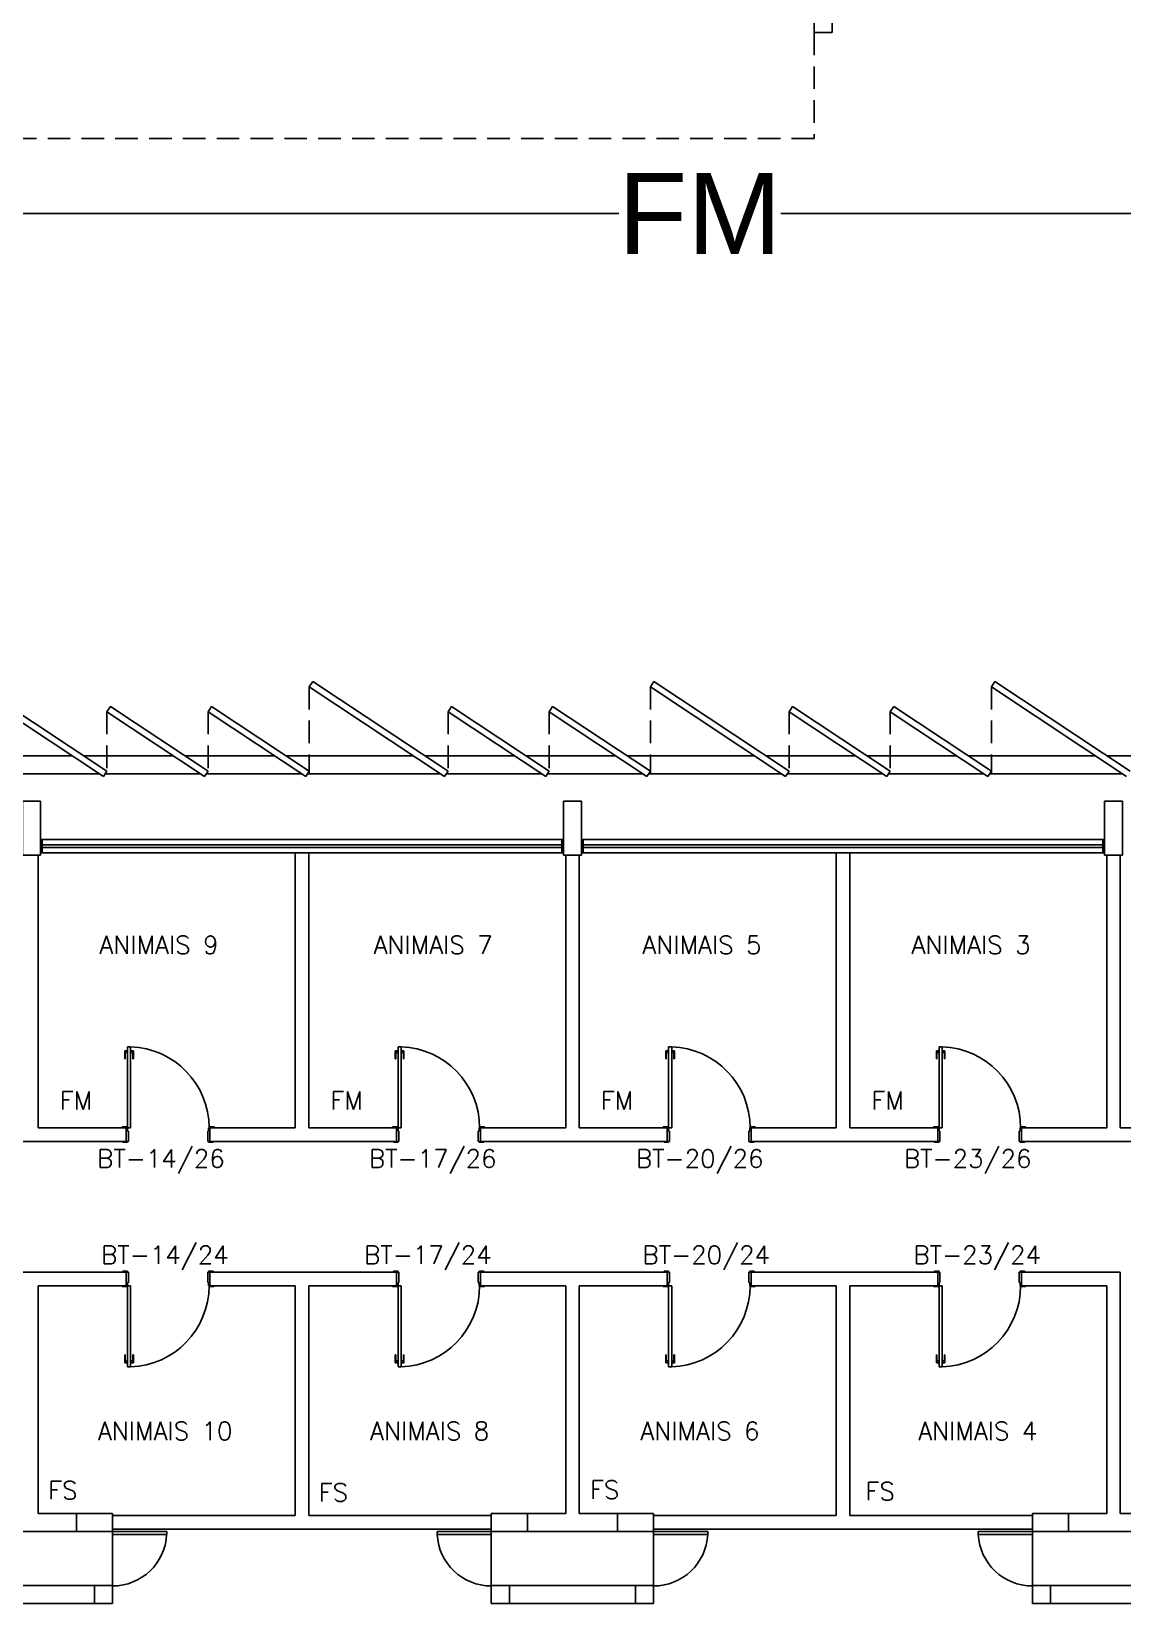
# Model space of a CAD drawing. Header units: millimetres. Extents: x 2069 to 2250, y 1124 to 1284.
# Drawn here: x 2084.43 to 2096.53, y 1207 to 1224.44 of the extents above; entities that cross this region are included whole.
import ezdxf

# ---------------------------------------------------------------- set-up
doc = ezdxf.new("R2010")
doc.units = ezdxf.units.MM
doc.linetypes.add('HIDDEN', pattern=[0.375, 0.25, -0.125])
for name, color, linetype in [('ALV', 2, 'Continuous'), ('ENDEREÇO', 2, 'Continuous'), ('JANELA', 1, 'Continuous'), ('MACANETA', 1, 'Continuous'), ('MARCO', 2, 'Continuous'), ('PAVIMENTO', 1, 'Continuous'), ('PILARES', 3, 'Continuous'), ('PORTA', 2, 'Continuous'), ('PROJ', 1, 'HIDDEN'), ('TEXTO', 2, 'Continuous')]:
    doc.layers.add(name, color=color, linetype=linetype)
doc.styles.get("Standard").update_dxf_attribs({"font": 'arial.ttf'})
doc.styles.add('UNB-100', font='simplex.shx', dxfattribs={"height": 0.2})
doc.dimstyles.get("Standard").update_dxf_attribs({"dimtxt": 0.18, "dimasz": 0.18, "dimexe": 0.18, "dimexo": 0.0625, "dimgap": 0.09, "dimtad": 0, "dimtih": 1, "dimtoh": 1, "dimdec": 4, "dimzin": 0, "dimdsep": 46, "dimtxsty": 'Standard', "dimcen": 0.09, "dimadec": 0, "dimazin": 0, "dimtfac": 1, "dimtdec": 4, "dimtofl": 0, "dimtmove": 0, "dimatfit": 3, "dimfxl": 1, "dimtolj": 1, "dimtzin": 0, "dimarcsym": 0})

# ---------------------------------------------------------------- blocks, each defined once
blk = doc.blocks.new('PL')
for p, q in [((0.25, 0.25), (0.25, 0.45)), ((0.25, 0.45), (0.45, 0.45)), ((0.45, 0.45), (0.45, 0.25)), ((0.45, 0.25), (0.25, 0.25))]:
    blk.add_line(p, q)
blk = doc.blocks.new('PL4')
for p, q in [((0, 0.4), (0.2, 0.4)), ((0, 0), (0, 0.4)), ((0.2, 0.4), (0.2, 0)), ((0.2, 0), (0, 0))]:
    blk.add_line(p, q)
blk = doc.blocks.new('DOOR-90')
at = {"color": 1}
blk.add_arc((-0.02, 0), 0.9, 180, 268.0898, dxfattribs=at)
at = {"layer": 'MACANETA', "color": 1}
for p, q in [((-0.08, -0.855), (-0.08, -0.765)), ((-0.08, -0.765), (-0.075, -0.765)), ((-0.08, -0.855), (-0.053, -0.855)), ((-0.075, -0.855), (-0.075, -0.765)), ((-0.075, -0.835), (-0.053, -0.835)), ((-0.053, -0.828), (-0.05, -0.828)), ((-0.053, -0.863), (-0.053, -0.828)), ((-0.053, -0.863), (-0.05, -0.863)), ((-0.012, -0.828), (-0.015, -0.828)), ((-0.012, -0.863), (-0.015, -0.863)), ((-0.012, -0.863), (-0.012, -0.828)), ((0.01, -0.835), (-0.012, -0.835)), ((0.015, -0.855), (-0.012, -0.855)), ((0.01, -0.855), (0.01, -0.765)), ((0.015, -0.765), (0.01, -0.765)), ((0.015, -0.855), (0.015, -0.765))]:
    blk.add_line(p, q, dxfattribs=at)
at = {"layer": 'PORTA'}
for p, q in [((-0.05, -0.9), (-0.05, 0)), ((-0.015, 0), (-0.05, 0)), ((-0.015, -0.9), (-0.015, 0)), ((-0.05, -0.9), (-0.015, -0.9))]:
    blk.add_line(p, q, dxfattribs=at)
blk = doc.blocks.new('PL6')
for p, q in [((0, -0.1), (0, 0.1)), ((0, 0.1), (0.6, 0.1)), ((0.6, 0.1), (0.6, -0.1)), ((0.6, -0.1), (0, -0.1))]:
    blk.add_line(p, q)
blk = doc.blocks.new('*D66')
at = {"layer": 'ALV', "color": 0, "lineweight": -2, "transparency": 16777216}
for p, q in [((2075.113, 1223.373), (2075.113, 1222.237)), ((2108.578, 1223.373), (2108.578, 1222.237)), ((2075.293, 1222.417), (2090.947, 1222.417)), ((2108.398, 1222.417), (2092.744, 1222.417))]:
    blk.add_line(p, q, dxfattribs=at)
at = {"layer": 'ALV', "color": 0, "transparency": 16777216}
for points in [[(2075.293, 1222.447), (2075.293, 1222.387), (2075.113, 1222.417)], [(2108.398, 1222.447), (2108.398, 1222.387), (2108.578, 1222.417)]]:
    blk.add_solid(points, dxfattribs=at)
at = {"layer": 'DEFPOINTS', "color": 0, "transparency": 16777216}
for p in [(2075.113, 1223.435), (2108.578, 1223.435), (2075.113, 1222.417)]:
    blk.add_point(p, dxfattribs=at)
at = {"layer": 'ALV', "color": 0, "transparency": 16777216, "insert": (2091.846, 1222.417), "char_height": 0.2, "attachment_point": 5}
blk.add_mtext('\\A1;{\\H4.5x;FM}', dxfattribs=at)

msp = doc.modelspace()

# ---------------------------------------------------------------- linework, layer by layer
at = {"layer": 'ALV'}
for p, q in [((2083.73195, 1217.16739), (2085.23175, 1216.17211)), ((2083.77066, 1217.22572), (2085.27046, 1216.23043)), ((2087.51395, 1217.16739), (2087.55266, 1217.22572)), ((2087.51395, 1217.16739), (2089.01375, 1216.17211)), ((2087.55266, 1217.22572), (2089.05246, 1216.23043)), ((2091.29625, 1217.16739), (2091.33495, 1217.22572)), ((2091.29625, 1217.16739), (2092.79605, 1216.17211)), ((2091.33495, 1217.22572), (2092.83476, 1216.23043)), ((2095.07825, 1217.16739), (2095.11695, 1217.22572)), ((2095.07825, 1217.16739), (2096.57805, 1216.17211)), ((2095.11695, 1217.22572), (2096.61676, 1216.23043)), ((2085.27046, 1216.89092), (2085.30916, 1216.94925)), ((2085.30916, 1216.94925), (2086.39235, 1216.23043)), ((2086.39235, 1216.89092), (2086.43106, 1216.94925)), ((2086.43106, 1216.94925), (2087.51425, 1216.23043)), ((2089.05246, 1216.89092), (2089.09116, 1216.94925)), ((2089.09116, 1216.94925), (2090.17435, 1216.23043)), ((2090.17435, 1216.89092), (2090.21306, 1216.94925)), ((2090.21306, 1216.94925), (2091.29625, 1216.23043)), ((2092.83476, 1216.89092), (2092.87346, 1216.94925)), ((2092.87346, 1216.94925), (2093.95665, 1216.23043)), ((2093.95665, 1216.89092), (2093.99536, 1216.94925)), ((2093.99536, 1216.94925), (2095.07855, 1216.23043)), ((2085.27046, 1216.89092), (2086.35365, 1216.17211)), ((2086.39235, 1216.89092), (2087.47554, 1216.17211)), ((2089.05246, 1216.89092), (2090.13565, 1216.17211)), ((2090.17435, 1216.89092), (2091.25754, 1216.17211)), ((2092.83476, 1216.89092), (2093.91795, 1216.17211)), ((2093.95665, 1216.89092), (2095.03984, 1216.17211)), ((2085.23175, 1216.17211), (2085.27046, 1216.23043)), ((2086.35365, 1216.17211), (2086.39235, 1216.23043)), ((2087.47554, 1216.17211), (2087.51425, 1216.23043)), ((2089.01375, 1216.17211), (2089.05246, 1216.23043)), ((2089.01375, 1216.17211), (2089.05246, 1216.23043)), ((2090.13565, 1216.17211), (2090.17435, 1216.23043)), ((2091.25754, 1216.17211), (2091.29625, 1216.23043)), ((2092.79605, 1216.17211), (2092.83476, 1216.23043)), ((2093.91795, 1216.17211), (2093.95665, 1216.23043)), ((2095.03984, 1216.17211), (2095.07855, 1216.23043)), ((2084.53311, 1215.47627), (2084.53311, 1215.32627)), ((2090.33311, 1215.32627), (2090.33311, 1215.47627)), ((2090.53311, 1215.47627), (2090.53311, 1215.32627)), ((2096.33311, 1215.32627), (2096.33311, 1215.47627)), ((2084.50801, 1212.27627), (2084.50801, 1215.30127)), ((2087.35818, 1212.27627), (2087.35818, 1215.32627)), ((2087.50801, 1212.27627), (2087.50801, 1215.32627)), ((2090.35801, 1212.27627), (2090.35801, 1215.30127)), ((2090.50801, 1212.27627), (2090.50801, 1215.30127)), ((2093.35818, 1212.27627), (2093.35818, 1215.32627)), ((2093.50801, 1212.27627), (2093.50801, 1215.32627)), ((2096.35801, 1212.27627), (2096.35801, 1215.30127)), ((2096.35801, 1212.27627), (2096.35801, 1215.30127)), ((2096.50801, 1212.27627), (2096.50801, 1215.30127)), ((2084.50801, 1212.27627), (2085.48301, 1212.27627)), ((2085.48301, 1212.27627), (2085.48301, 1212.12627)), ((2086.41301, 1212.27627), (2087.35801, 1212.27627)), ((2086.41301, 1212.27627), (2086.41301, 1212.12627)), ((2087.50801, 1212.27627), (2088.48301, 1212.27627)), ((2088.48301, 1212.27627), (2088.48301, 1212.12627)), ((2089.41301, 1212.27627), (2090.35801, 1212.27627)), ((2089.41301, 1212.27627), (2089.41301, 1212.12627)), ((2090.50801, 1212.27627), (2091.48301, 1212.27627)), ((2091.48301, 1212.27627), (2091.48301, 1212.12627)), ((2092.41301, 1212.27627), (2093.35801, 1212.27627)), ((2092.41301, 1212.27627), (2092.41301, 1212.12627)), ((2093.50801, 1212.27627), (2094.48301, 1212.27627)), ((2094.48301, 1212.27627), (2094.48301, 1212.12627)), ((2095.41301, 1212.27627), (2096.35801, 1212.27627)), ((2095.41301, 1212.27627), (2095.41301, 1212.12627)), ((2096.50801, 1212.27627), (2097.48301, 1212.27627)), ((2083.41301, 1212.12627), (2085.48301, 1212.12627)), ((2086.41301, 1212.12627), (2088.48301, 1212.12627)), ((2089.41301, 1212.12627), (2091.48301, 1212.12627)), ((2092.41301, 1212.12627), (2094.48301, 1212.12627)), ((2095.41301, 1212.12627), (2097.48301, 1212.12627)), ((2083.41301, 1210.67627), (2085.48301, 1210.67627)), ((2085.48301, 1210.52627), (2085.48301, 1210.67627)), ((2086.41301, 1210.67627), (2088.48301, 1210.67627)), ((2086.41301, 1210.52627), (2086.41301, 1210.67627)), ((2088.48301, 1210.52627), (2088.48301, 1210.67627)), ((2089.41301, 1210.67627), (2091.48301, 1210.67627)), ((2089.41301, 1210.52627), (2089.41301, 1210.67627)), ((2091.48301, 1210.52627), (2091.48301, 1210.67627)), ((2092.41301, 1210.67627), (2094.48301, 1210.67627)), ((2092.41301, 1210.52627), (2092.41301, 1210.67627)), ((2094.48301, 1210.52627), (2094.48301, 1210.67627)), ((2095.41301, 1210.67627), (2096.50801, 1210.67627)), ((2095.41301, 1210.52627), (2095.41301, 1210.67627)), ((2096.50801, 1208.00127), (2096.50801, 1210.67627)), ((2084.50801, 1210.52627), (2085.48301, 1210.52627)), ((2084.50818, 1208.00127), (2084.50818, 1210.52627)), ((2086.41301, 1210.52627), (2087.35801, 1210.52627)), ((2087.35801, 1207.97627), (2087.35801, 1210.52627)), ((2087.50801, 1210.52627), (2088.48301, 1210.52627)), ((2087.50818, 1207.97627), (2087.50818, 1210.52627)), ((2089.41301, 1210.52627), (2090.35801, 1210.52627)), ((2090.35801, 1208.00127), (2090.35801, 1210.52627)), ((2090.50801, 1210.52627), (2091.48301, 1210.52627)), ((2090.50818, 1208.00127), (2090.50818, 1210.52627)), ((2092.41301, 1210.52627), (2093.35801, 1210.52627)), ((2093.35818, 1207.97627), (2093.35818, 1210.52627)), ((2093.50801, 1210.52627), (2094.48301, 1210.52627)), ((2093.50818, 1207.97627), (2093.50818, 1210.52627)), ((2095.41301, 1210.52627), (2096.35801, 1210.52627)), ((2096.35801, 1208.00127), (2096.35801, 1210.52627)), ((2084.50818, 1208.00127), (2084.93276, 1208.00127)), ((2085.33276, 1207.97627), (2087.35801, 1207.97627)), ((2089.53276, 1207.97627), (2087.50818, 1207.97627)), ((2089.93276, 1208.00127), (2090.35801, 1208.00127)), ((2090.50818, 1208.00127), (2090.93276, 1208.00127)), ((2091.33276, 1207.97627), (2093.35818, 1207.97627)), ((2095.53276, 1207.97627), (2093.50818, 1207.97627)), ((2095.93276, 1208.00127), (2096.35801, 1208.00127)), ((2096.50801, 1208.00127), (2096.93276, 1208.00127)), ((2083.93276, 1207.80127), (2084.93276, 1207.80127)), ((2089.53276, 1207.82627), (2085.33276, 1207.82627)), ((2089.93276, 1207.80127), (2090.93276, 1207.80127)), ((2095.53276, 1207.82627), (2091.33276, 1207.82627)), ((2095.93276, 1207.80127), (2096.93276, 1207.80127)), ((2083.73276, 1207.20127), (2085.13276, 1207.20127)), ((2089.73276, 1207.20127), (2091.13276, 1207.20127)), ((2095.73276, 1207.20127), (2097.13276, 1207.20127)), ((2083.73276, 1207.00127), (2085.13276, 1207.00127)), ((2089.73276, 1207.00127), (2091.13276, 1207.00127)), ((2095.73276, 1207.00127), (2097.13276, 1207.00127))]:
    msp.add_line(p, q, dxfattribs=at)
at = {"layer": 'JANELA', "color": 3}
for p, q in [((2084.55311, 1215.47627), (2084.53311, 1215.47627)), ((2084.55311, 1215.32627), (2084.55311, 1215.47627)), ((2090.31311, 1215.32627), (2090.31311, 1215.47627)), ((2090.31311, 1215.47627), (2090.33311, 1215.47627)), ((2090.55311, 1215.47627), (2090.53311, 1215.47627)), ((2090.55311, 1215.32627), (2090.55311, 1215.47627)), ((2096.31311, 1215.32627), (2096.31311, 1215.47627)), ((2096.31311, 1215.47627), (2096.33311, 1215.47627)), ((2084.53311, 1215.32627), (2084.55311, 1215.32627)), ((2090.33311, 1215.32627), (2090.31311, 1215.32627)), ((2090.53311, 1215.32627), (2090.55311, 1215.32627)), ((2096.33311, 1215.32627), (2096.31311, 1215.32627))]:
    msp.add_line(p, q, dxfattribs=at)
at = {"layer": 'JANELA'}
for p, q in [((2090.31311, 1215.47627), (2084.55311, 1215.47627)), ((2090.31311, 1215.41627), (2084.55311, 1215.41627)), ((2090.31311, 1215.38627), (2084.55311, 1215.38627)), ((2096.31311, 1215.47627), (2090.55311, 1215.47627)), ((2096.31311, 1215.41627), (2090.55311, 1215.41627)), ((2096.31311, 1215.38627), (2090.55311, 1215.38627)), ((2090.31311, 1215.32627), (2084.55311, 1215.32627)), ((2096.31311, 1215.32627), (2090.55311, 1215.32627))]:
    msp.add_line(p, q, dxfattribs=at)
at = {"layer": 'MARCO'}
for p, q in [((2085.43801, 1212.28627), (2085.48801, 1212.28627)), ((2085.43801, 1212.27627), (2085.43801, 1212.28627)), ((2085.48301, 1212.27627), (2085.48801, 1212.27627)), ((2085.48801, 1212.28627), (2085.48801, 1212.27627)), ((2085.48801, 1212.27627), (2085.49801, 1212.27627)), ((2085.49801, 1212.27627), (2085.49801, 1212.24127)), ((2085.49801, 1212.24127), (2085.50801, 1212.24127)), ((2085.50801, 1212.24127), (2085.50801, 1212.12627)), ((2086.38801, 1212.24127), (2086.38801, 1212.12627)), ((2086.39801, 1212.24127), (2086.38801, 1212.24127)), ((2086.39801, 1212.27627), (2086.39801, 1212.24127)), ((2086.40801, 1212.27627), (2086.39801, 1212.27627)), ((2086.40801, 1212.28627), (2086.40801, 1212.27627)), ((2086.45801, 1212.28627), (2086.40801, 1212.28627)), ((2086.41301, 1212.27627), (2086.40801, 1212.27627)), ((2086.45801, 1212.27627), (2086.45801, 1212.28627)), ((2088.43801, 1212.28627), (2088.48801, 1212.28627)), ((2088.43801, 1212.27627), (2088.43801, 1212.28627)), ((2088.48301, 1212.27627), (2088.48801, 1212.27627)), ((2088.48801, 1212.28627), (2088.48801, 1212.27627)), ((2088.48801, 1212.27627), (2088.49801, 1212.27627)), ((2088.49801, 1212.27627), (2088.49801, 1212.24127)), ((2088.49801, 1212.24127), (2088.50801, 1212.24127)), ((2088.50801, 1212.24127), (2088.50801, 1212.12627)), ((2089.38801, 1212.24127), (2089.38801, 1212.12627)), ((2089.39801, 1212.24127), (2089.38801, 1212.24127)), ((2089.39801, 1212.27627), (2089.39801, 1212.24127)), ((2089.40801, 1212.27627), (2089.39801, 1212.27627)), ((2089.40801, 1212.28627), (2089.40801, 1212.27627)), ((2089.45801, 1212.28627), (2089.40801, 1212.28627)), ((2089.41301, 1212.27627), (2089.40801, 1212.27627)), ((2089.45801, 1212.27627), (2089.45801, 1212.28627)), ((2091.43801, 1212.28627), (2091.48801, 1212.28627)), ((2091.43801, 1212.27627), (2091.43801, 1212.28627)), ((2091.48301, 1212.27627), (2091.48801, 1212.27627)), ((2091.48801, 1212.28627), (2091.48801, 1212.27627)), ((2091.48801, 1212.27627), (2091.49801, 1212.27627)), ((2091.49801, 1212.27627), (2091.49801, 1212.24127)), ((2091.49801, 1212.24127), (2091.50801, 1212.24127)), ((2091.50801, 1212.24127), (2091.50801, 1212.12627)), ((2092.38801, 1212.24127), (2092.38801, 1212.12627)), ((2092.39801, 1212.24127), (2092.38801, 1212.24127)), ((2092.39801, 1212.27627), (2092.39801, 1212.24127)), ((2092.40801, 1212.27627), (2092.39801, 1212.27627)), ((2092.40801, 1212.28627), (2092.40801, 1212.27627)), ((2092.45801, 1212.28627), (2092.40801, 1212.28627)), ((2092.41301, 1212.27627), (2092.40801, 1212.27627)), ((2092.45801, 1212.27627), (2092.45801, 1212.28627)), ((2094.43801, 1212.28627), (2094.48801, 1212.28627)), ((2094.43801, 1212.27627), (2094.43801, 1212.28627)), ((2094.48301, 1212.27627), (2094.48801, 1212.27627)), ((2094.48801, 1212.28627), (2094.48801, 1212.27627)), ((2094.48801, 1212.27627), (2094.49801, 1212.27627)), ((2094.49801, 1212.27627), (2094.49801, 1212.24127)), ((2094.49801, 1212.24127), (2094.50801, 1212.24127)), ((2094.50801, 1212.24127), (2094.50801, 1212.12627)), ((2095.38801, 1212.24127), (2095.38801, 1212.12627)), ((2095.39801, 1212.24127), (2095.38801, 1212.24127)), ((2095.39801, 1212.27627), (2095.39801, 1212.24127)), ((2095.40801, 1212.27627), (2095.39801, 1212.27627)), ((2095.40801, 1212.28627), (2095.40801, 1212.27627)), ((2095.45801, 1212.28627), (2095.40801, 1212.28627)), ((2095.41301, 1212.27627), (2095.40801, 1212.27627)), ((2095.45801, 1212.27627), (2095.45801, 1212.28627)), ((2085.44801, 1212.11627), (2085.44801, 1212.12627)), ((2085.49801, 1212.11627), (2085.44801, 1212.11627)), ((2085.48301, 1212.12627), (2085.49801, 1212.12627)), ((2085.49801, 1212.12627), (2085.49801, 1212.11627)), ((2085.50801, 1212.12627), (2085.49801, 1212.12627)), ((2086.38801, 1212.12627), (2086.39801, 1212.12627)), ((2086.41301, 1212.12627), (2086.39801, 1212.12627)), ((2086.39801, 1212.12627), (2086.39801, 1212.11627)), ((2086.39801, 1212.11627), (2086.44801, 1212.11627)), ((2086.44801, 1212.11627), (2086.44801, 1212.12627)), ((2088.44801, 1212.11627), (2088.44801, 1212.12627)), ((2088.49801, 1212.11627), (2088.44801, 1212.11627)), ((2088.48301, 1212.12627), (2088.49801, 1212.12627)), ((2088.49801, 1212.12627), (2088.49801, 1212.11627)), ((2088.50801, 1212.12627), (2088.49801, 1212.12627)), ((2089.38801, 1212.12627), (2089.39801, 1212.12627)), ((2089.41301, 1212.12627), (2089.39801, 1212.12627)), ((2089.39801, 1212.12627), (2089.39801, 1212.11627)), ((2089.39801, 1212.11627), (2089.44801, 1212.11627)), ((2089.44801, 1212.11627), (2089.44801, 1212.12627)), ((2091.44801, 1212.11627), (2091.44801, 1212.12627)), ((2091.49801, 1212.11627), (2091.44801, 1212.11627)), ((2091.48301, 1212.12627), (2091.49801, 1212.12627)), ((2091.49801, 1212.12627), (2091.49801, 1212.11627)), ((2091.50801, 1212.12627), (2091.49801, 1212.12627)), ((2092.38801, 1212.12627), (2092.39801, 1212.12627)), ((2092.41301, 1212.12627), (2092.39801, 1212.12627)), ((2092.39801, 1212.12627), (2092.39801, 1212.11627)), ((2092.39801, 1212.11627), (2092.44801, 1212.11627)), ((2092.44801, 1212.11627), (2092.44801, 1212.12627)), ((2094.44801, 1212.11627), (2094.44801, 1212.12627)), ((2094.49801, 1212.11627), (2094.44801, 1212.11627)), ((2094.48301, 1212.12627), (2094.49801, 1212.12627)), ((2094.49801, 1212.12627), (2094.49801, 1212.11627)), ((2094.50801, 1212.12627), (2094.49801, 1212.12627)), ((2095.38801, 1212.12627), (2095.39801, 1212.12627)), ((2095.41301, 1212.12627), (2095.39801, 1212.12627)), ((2095.39801, 1212.12627), (2095.39801, 1212.11627)), ((2095.39801, 1212.11627), (2095.44801, 1212.11627)), ((2095.44801, 1212.11627), (2095.44801, 1212.12627)), ((2085.49801, 1210.68627), (2085.44801, 1210.68627)), ((2085.44801, 1210.68627), (2085.44801, 1210.67627)), ((2085.48301, 1210.67627), (2085.49801, 1210.67627)), ((2085.49801, 1210.67627), (2085.49801, 1210.68627)), ((2085.50801, 1210.67627), (2085.49801, 1210.67627)), ((2085.50801, 1210.56127), (2085.50801, 1210.67627)), ((2086.38801, 1210.56127), (2086.38801, 1210.67627)), ((2086.38801, 1210.67627), (2086.39801, 1210.67627)), ((2086.39801, 1210.67627), (2086.39801, 1210.68627)), ((2086.39801, 1210.68627), (2086.44801, 1210.68627)), ((2086.41301, 1210.67627), (2086.39801, 1210.67627)), ((2086.44801, 1210.68627), (2086.44801, 1210.67627)), ((2088.49801, 1210.68627), (2088.44801, 1210.68627)), ((2088.44801, 1210.68627), (2088.44801, 1210.67627)), ((2088.48301, 1210.67627), (2088.49801, 1210.67627)), ((2088.49801, 1210.67627), (2088.49801, 1210.68627)), ((2088.50801, 1210.67627), (2088.49801, 1210.67627)), ((2088.50801, 1210.56127), (2088.50801, 1210.67627)), ((2089.38801, 1210.56127), (2089.38801, 1210.67627)), ((2089.38801, 1210.67627), (2089.39801, 1210.67627)), ((2089.39801, 1210.67627), (2089.39801, 1210.68627)), ((2089.39801, 1210.68627), (2089.44801, 1210.68627)), ((2089.41301, 1210.67627), (2089.39801, 1210.67627)), ((2089.44801, 1210.68627), (2089.44801, 1210.67627)), ((2091.49801, 1210.68627), (2091.44801, 1210.68627)), ((2091.44801, 1210.68627), (2091.44801, 1210.67627)), ((2091.48301, 1210.67627), (2091.49801, 1210.67627)), ((2091.49801, 1210.67627), (2091.49801, 1210.68627)), ((2091.50801, 1210.67627), (2091.49801, 1210.67627)), ((2091.50801, 1210.56127), (2091.50801, 1210.67627)), ((2092.38801, 1210.56127), (2092.38801, 1210.67627)), ((2092.38801, 1210.67627), (2092.39801, 1210.67627)), ((2092.39801, 1210.67627), (2092.39801, 1210.68627)), ((2092.39801, 1210.68627), (2092.44801, 1210.68627)), ((2092.41301, 1210.67627), (2092.39801, 1210.67627)), ((2092.44801, 1210.68627), (2092.44801, 1210.67627)), ((2094.49801, 1210.68627), (2094.44801, 1210.68627)), ((2094.44801, 1210.68627), (2094.44801, 1210.67627)), ((2094.48301, 1210.67627), (2094.49801, 1210.67627)), ((2094.49801, 1210.67627), (2094.49801, 1210.68627)), ((2094.50801, 1210.67627), (2094.49801, 1210.67627)), ((2094.50801, 1210.56127), (2094.50801, 1210.67627)), ((2095.38801, 1210.56127), (2095.38801, 1210.67627)), ((2095.38801, 1210.67627), (2095.39801, 1210.67627)), ((2095.39801, 1210.67627), (2095.39801, 1210.68627)), ((2095.39801, 1210.68627), (2095.44801, 1210.68627)), ((2095.41301, 1210.67627), (2095.39801, 1210.67627)), ((2095.44801, 1210.68627), (2095.44801, 1210.67627)), ((2085.43801, 1210.52627), (2085.43801, 1210.51627)), ((2085.43801, 1210.51627), (2085.48801, 1210.51627)), ((2085.48301, 1210.52627), (2085.48801, 1210.52627)), ((2085.48801, 1210.51627), (2085.48801, 1210.52627)), ((2085.48801, 1210.52627), (2085.49801, 1210.52627)), ((2085.49801, 1210.52627), (2085.49801, 1210.56127)), ((2085.49801, 1210.56127), (2085.50801, 1210.56127)), ((2086.39801, 1210.56127), (2086.38801, 1210.56127)), ((2086.39801, 1210.52627), (2086.39801, 1210.56127)), ((2086.40801, 1210.52627), (2086.39801, 1210.52627)), ((2086.40801, 1210.51627), (2086.40801, 1210.52627)), ((2086.41301, 1210.52627), (2086.40801, 1210.52627)), ((2086.45801, 1210.51627), (2086.40801, 1210.51627)), ((2086.45801, 1210.52627), (2086.45801, 1210.51627)), ((2088.43801, 1210.52627), (2088.43801, 1210.51627)), ((2088.43801, 1210.51627), (2088.48801, 1210.51627)), ((2088.48301, 1210.52627), (2088.48801, 1210.52627)), ((2088.48801, 1210.51627), (2088.48801, 1210.52627)), ((2088.48801, 1210.52627), (2088.49801, 1210.52627)), ((2088.49801, 1210.52627), (2088.49801, 1210.56127)), ((2088.49801, 1210.56127), (2088.50801, 1210.56127)), ((2089.39801, 1210.56127), (2089.38801, 1210.56127)), ((2089.39801, 1210.52627), (2089.39801, 1210.56127)), ((2089.40801, 1210.52627), (2089.39801, 1210.52627)), ((2089.40801, 1210.51627), (2089.40801, 1210.52627)), ((2089.41301, 1210.52627), (2089.40801, 1210.52627)), ((2089.45801, 1210.51627), (2089.40801, 1210.51627)), ((2089.45801, 1210.52627), (2089.45801, 1210.51627)), ((2091.43801, 1210.52627), (2091.43801, 1210.51627)), ((2091.43801, 1210.51627), (2091.48801, 1210.51627)), ((2091.48301, 1210.52627), (2091.48801, 1210.52627)), ((2091.48801, 1210.51627), (2091.48801, 1210.52627)), ((2091.48801, 1210.52627), (2091.49801, 1210.52627)), ((2091.49801, 1210.52627), (2091.49801, 1210.56127)), ((2091.49801, 1210.56127), (2091.50801, 1210.56127)), ((2092.39801, 1210.56127), (2092.38801, 1210.56127)), ((2092.39801, 1210.52627), (2092.39801, 1210.56127)), ((2092.40801, 1210.52627), (2092.39801, 1210.52627)), ((2092.40801, 1210.51627), (2092.40801, 1210.52627)), ((2092.41301, 1210.52627), (2092.40801, 1210.52627)), ((2092.45801, 1210.51627), (2092.40801, 1210.51627)), ((2092.45801, 1210.52627), (2092.45801, 1210.51627)), ((2094.43801, 1210.52627), (2094.43801, 1210.51627)), ((2094.43801, 1210.51627), (2094.48801, 1210.51627)), ((2094.48301, 1210.52627), (2094.48801, 1210.52627)), ((2094.48801, 1210.51627), (2094.48801, 1210.52627)), ((2094.48801, 1210.52627), (2094.49801, 1210.52627)), ((2094.49801, 1210.52627), (2094.49801, 1210.56127)), ((2094.49801, 1210.56127), (2094.50801, 1210.56127)), ((2095.39801, 1210.56127), (2095.38801, 1210.56127)), ((2095.39801, 1210.52627), (2095.39801, 1210.56127)), ((2095.40801, 1210.52627), (2095.39801, 1210.52627)), ((2095.40801, 1210.51627), (2095.40801, 1210.52627)), ((2095.41301, 1210.52627), (2095.40801, 1210.52627)), ((2095.45801, 1210.51627), (2095.40801, 1210.51627)), ((2095.45801, 1210.52627), (2095.45801, 1210.51627))]:
    msp.add_line(p, q, dxfattribs=at)
at = {"layer": 'PAVIMENTO'}
for p, q in [((2084.88642, 1216.40127), (2083.47451, 1216.40127)), ((2086.00832, 1216.40127), (2085.01302, 1216.40127)), ((2087.13022, 1216.40127), (2086.13492, 1216.40127)), ((2088.66842, 1216.40127), (2087.25681, 1216.40127)), ((2089.79032, 1216.40127), (2088.79502, 1216.40127)), ((2090.91222, 1216.40127), (2089.91692, 1216.40127)), ((2092.45072, 1216.40127), (2091.03881, 1216.40127)), ((2093.57262, 1216.40127), (2092.57732, 1216.40127)), ((2094.69452, 1216.40127), (2093.69922, 1216.40127)), ((2096.23272, 1216.40127), (2094.82111, 1216.40127)), ((2097.35462, 1216.40127), (2096.35932, 1216.40127)), ((2085.18781, 1216.20127), (2083.7126, 1216.20127)), ((2086.3097, 1216.20127), (2085.2511, 1216.20127)), ((2087.4316, 1216.20127), (2086.373, 1216.20127)), ((2088.96981, 1216.20127), (2087.4949, 1216.20127)), ((2090.0917, 1216.20127), (2089.0331, 1216.20127)), ((2091.2136, 1216.20127), (2090.155, 1216.20127)), ((2092.75211, 1216.20127), (2091.2769, 1216.20127)), ((2093.874, 1216.20127), (2092.8154, 1216.20127)), ((2094.9959, 1216.20127), (2093.9373, 1216.20127)), ((2096.53411, 1216.20127), (2095.0592, 1216.20127))]:
    msp.add_line(p, q, dxfattribs=at)
at = {"layer": 'PORTA'}
for p, q in [((2085.93277, 1207.80127), (2085.33276, 1207.80127)), ((2085.33276, 1207.80127), (2085.33276, 1207.76627)), ((2085.93277, 1207.76627), (2085.33276, 1207.76627)), ((2085.93277, 1207.76627), (2085.93277, 1207.80127)), ((2088.93275, 1207.80127), (2089.53276, 1207.80127)), ((2088.93275, 1207.76627), (2088.93275, 1207.80127)), ((2088.93275, 1207.76627), (2089.53276, 1207.76627)), ((2089.53276, 1207.80127), (2089.53276, 1207.76627)), ((2091.33276, 1207.80127), (2091.33276, 1207.76627)), ((2091.93277, 1207.80127), (2091.33276, 1207.80127)), ((2091.93277, 1207.76627), (2091.33276, 1207.76627)), ((2091.93277, 1207.76627), (2091.93277, 1207.80127)), ((2094.93275, 1207.80127), (2095.53276, 1207.80127)), ((2094.93275, 1207.76627), (2094.93275, 1207.80127)), ((2094.93275, 1207.76627), (2095.53276, 1207.76627)), ((2095.53276, 1207.80127), (2095.53276, 1207.76627))]:
    msp.add_line(p, q, dxfattribs=at)
at = {"layer": 'PORTA', "color": 2}
for p, q in [((2085.33276, 1207.20127), (2085.33276, 1207.80127)), ((2089.53276, 1207.20127), (2089.53276, 1207.80127)), ((2091.33276, 1207.20127), (2091.33276, 1207.80127)), ((2095.53276, 1207.20127), (2095.53276, 1207.80127))]:
    msp.add_line(p, q, dxfattribs=at)
at = {"layer": 'PORTA', "color": 1}
for centre, start, end in [((2085.33276, 1207.79627), 270, 357.134009), ((2089.53276, 1207.79627), 182.865991, 270), ((2091.33276, 1207.79627), 270, 357.134009), ((2095.53276, 1207.79627), 182.865991, 270)]:
    msp.add_arc(centre, 0.60001, start, end, dxfattribs=at)
at = {"layer": 'PROJ'}
for p, q in [((2093.11325, 1224.42312), (2093.11325, 1223.24812)), ((2093.11325, 1223.24812), (2084.31325, 1223.24812))]:
    msp.add_line(p, q, dxfattribs=at)
at = {"layer": 'PROJ', "linetype": 'HIDDEN'}
for p, q in [((2087.51395, 1217.16739), (2087.51395, 1216.20127)), ((2091.29625, 1217.16739), (2091.29625, 1216.20127)), ((2095.07825, 1217.16739), (2095.07825, 1216.20127)), ((2085.27046, 1216.89092), (2085.27046, 1216.20127)), ((2086.39235, 1216.89092), (2086.39235, 1216.20127)), ((2089.05246, 1216.89092), (2089.05246, 1216.20127)), ((2090.17435, 1216.89092), (2090.17435, 1216.20127)), ((2092.83476, 1216.89092), (2092.83476, 1216.20127)), ((2093.95665, 1216.89092), (2093.95665, 1216.20127))]:
    msp.add_line(p, q, dxfattribs=at)

# ---------------------------------------------------------------- block references
at = {"layer": 'PILARES', "xscale": -1}
for name, p, rotation in [('PL', (2092.86325, 1224.87312), 180), ('PL6', (2084.43276, 1215.30127), 270), ('PL6', (2090.43276, 1215.30127), 270), ('PL6', (2096.43276, 1215.30127), 270), ('PL4', (2085.33276, 1208.00127), 90), ('PL4', (2091.33276, 1208.00127), 90)]:
    msp.add_blockref(name, p, dxfattribs=dict(at, rotation=rotation))
at = {"layer": 'PILARES', "rotation": 270}
for p in [(2089.53276, 1208.00127), (2095.53276, 1208.00127)]:
    msp.add_blockref('PL4', p, dxfattribs=at)
at = {"layer": 'PILARES', "xscale": -1}
for p in [(2085.58276, 1206.75127), (2091.58276, 1206.75127)]:
    msp.add_blockref('PL', p, dxfattribs=at)
at = {"layer": 'PILARES'}
for p in [(2089.28276, 1206.75127), (2095.28276, 1206.75127)]:
    msp.add_blockref('PL', p, dxfattribs=at)
at = {"layer": 'PORTA'}
for p, rotation in [((2085.48301, 1212.27627), 180), ((2088.48301, 1212.27627), 180), ((2091.48301, 1212.27627), 180), ((2094.48301, 1212.27627), 180.0000000102894)]:
    msp.add_blockref('DOOR-90', p, dxfattribs=dict(at, rotation=rotation))
at = {"layer": 'PORTA', "xscale": -1}
for p in [(2085.48301, 1210.52627), (2088.48301, 1210.52627), (2091.48301, 1210.52627)]:
    msp.add_blockref('DOOR-90', p, dxfattribs=at)
at = {"layer": 'PORTA', "xscale": -1, "rotation": 359.9999999897105}
msp.add_blockref('DOOR-90', (2094.48301, 1210.52627), dxfattribs=at)

# ---------------------------------------------------------------- texts
at = {"layer": 'ENDEREÇO', "style": 'UNB-100'}
for s, p in [('BT-14/26', (2085.16196, 1211.83555)), ('BT-17/26', (2088.17581, 1211.83555)), ('BT-20/26', (2091.13679, 1211.83555)), ('BT-23/26', (2094.10834, 1211.83555)), ('BT-14/24', (2085.20618, 1210.76829)), ('BT-17/24', (2088.12208, 1210.76829)), ('BT-20/24', (2091.2095, 1210.76829)), ('BT-23/24', (2094.21408, 1210.76829))]:
    msp.add_text(s, height=0.2, dxfattribs=at).set_placement(p)
at = {"layer": 'TEXTO', "style": 'UNB-100'}
for s, p in [('ANIMAIS 9', (2085.18755, 1214.20591)), ('ANIMAIS 7', (2088.22771, 1214.20591)), ('ANIMAIS 5', (2091.20919, 1214.20591)), ('ANIMAIS 3', (2094.19294, 1214.20591)), ('FM', (2084.74796, 1212.48106)), ('FM', (2087.74796, 1212.48106)), ('FM', (2090.74796, 1212.48106)), ('FM', (2093.74796, 1212.48106)), ('ANIMAIS 10', (2085.17077, 1208.81505)), ('ANIMAIS 8', (2088.18942, 1208.81505)), ('ANIMAIS 6', (2091.18676, 1208.81505)), ('ANIMAIS 4', (2094.2673, 1208.81505)), ('FS', (2084.61897, 1208.15841)), ('FS', (2087.61897, 1208.13341)), ('FS', (2090.62692, 1208.16422)), ('FS', (2093.68242, 1208.14715))]:
    msp.add_text(s, height=0.2, dxfattribs=at).set_placement(p)

# ---------------------------------------------------------------- dimensions: what is measured, and where the dimension line sits
at = {"layer": 'ALV'}
dim = msp.add_linear_dim(base=(2075.11301, 1222.41721), p1=(2108.57825, 1223.43547), p2=(2075.11301, 1223.43547), angle=180, text='{\\H4.5x;FM}', dimstyle='Standard', override={"dimtxt": 0.2, "dimtix": 1}, dxfattribs=at)
dim.commit()
dim.dimension.update_dxf_attribs({"geometry": '*D66', "text_midpoint": (2091.84563, 1222.41721)})

doc.saveas('drawing.dxf')
